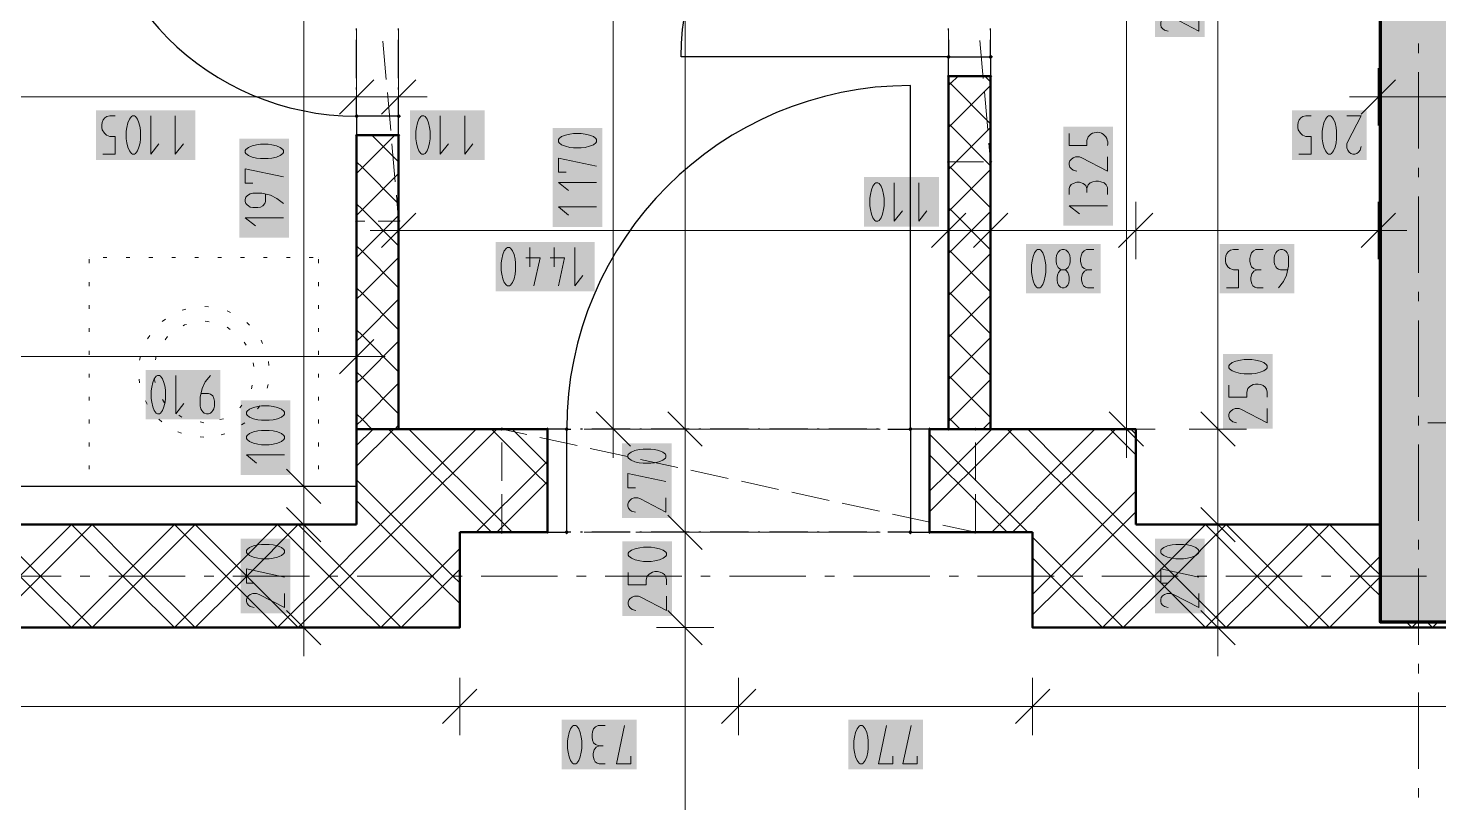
# Model space of a CAD drawing. Header units: millimetres. Extents: x 0 to 594, y 0 to 420.
# Drawn here: x 184.4 to 222.26, y 228.99 to 249.8 of the extents above; entities that cross this region are included whole.
import ezdxf

# ---------------------------------------------------------------- set-up
doc = ezdxf.new("R2010")
doc.units = ezdxf.units.MM
doc.header["$LTSCALE"] = 8
for name, color, linetype in [('PDF_Dvere', 7, 'Continuous'), ('PDF_Instalacni prizdivka do 1m', 7, 'Continuous'), ('PDF_Koty delkove', 7, 'Continuous'), ('PDF_Osy hlavni', 7, 'Continuous'), ('PDF_Preklady', 7, 'Continuous'), ('PDF_Pricky zdene', 7, 'Continuous'), ('PDF_Sanita', 7, 'Continuous'), ('PDF_Steny akusticke', 7, 'Continuous'), ('PDF_Steny obvodove nosne', 7, 'Continuous')]:
    doc.layers.add(name, color=color, linetype=linetype)

msp = doc.modelspace()

# ---------------------------------------------------------------- linework, layer by layer
at = {"layer": 'PDF_Dvere', "lineweight": 25}
for points in [[(209.106, 249.482), (209.106, 249.023), (201.931, 249.023, -0.414213), (209.106, 256.198)], [(193.219, 254.61), (186.044, 254.61, 0.414213), (193.219, 247.435), (193.219, 247.893)], [(207.477, 239.03), (208.081, 239.03), (208.081, 248.255, 0.414213), (198.856, 239.03), (198.97, 239.03)]]:
    msp.add_lwpolyline(points, format="xyb", dxfattribs=at)
for points in [[(193.219, 249.738), (193.219, 249.79)], [(194.346, 249.738), (194.346, 249.79)], [(209.106, 249.738), (209.106, 249.79)], [(210.234, 249.738), (210.234, 249.79)], [(193.219, 248.457), (193.219, 249.482)], [(194.346, 248.457), (194.346, 249.482)], [(210.234, 249.023), (210.234, 249.482)], [(193.219, 248.15), (193.219, 248.201)], [(194.346, 248.15), (194.346, 248.201)], [(194.346, 247.435), (194.346, 247.893)], [(199.277, 239.03), (199.226, 239.03)], [(200.558, 239.03), (199.533, 239.03)], [(200.866, 239.03), (200.815, 239.03)], [(202.147, 239.03), (201.122, 239.03)], [(202.455, 239.03), (202.403, 239.03)], [(203.736, 239.03), (202.711, 239.03)], [(204.043, 239.03), (203.992, 239.03)], [(205.325, 239.03), (204.3, 239.03)], [(205.632, 239.03), (205.581, 239.03)], [(206.913, 239.03), (205.888, 239.03)], [(207.221, 239.03), (207.17, 239.03)], [(198.97, 236.262), (198.856, 236.262)], [(199.277, 236.262), (199.226, 236.262)], [(200.558, 236.262), (199.533, 236.262)], [(200.866, 236.262), (200.815, 236.262)], [(202.147, 236.262), (201.122, 236.262)], [(202.455, 236.262), (202.403, 236.262)], [(203.736, 236.262), (202.711, 236.262)], [(204.043, 236.262), (203.992, 236.262)], [(205.325, 236.262), (204.3, 236.262)], [(205.632, 236.262), (205.581, 236.262)], [(206.913, 236.262), (205.888, 236.262)], [(207.221, 236.262), (207.17, 236.262)], [(208.081, 236.262), (207.477, 236.262)]]:
    msp.add_lwpolyline(points, dxfattribs=at)
for points in [[(210.234, 249.023), (210.234, 248.511), (209.106, 248.511), (209.106, 249.023)], [(194.346, 246.922), (194.346, 247.435), (193.219, 247.435), (193.219, 246.922)], [(198.344, 236.262), (198.856, 236.262), (198.856, 239.03), (198.344, 239.03)], [(208.081, 236.262), (208.594, 236.262), (208.594, 239.03), (208.081, 239.03)]]:
    msp.add_lwpolyline(points, close=True, dxfattribs=at)
at = {"layer": 'PDF_Dvere', "lineweight": 25, "transparency": 33554559}
for points in [[(209.106, 248.959), (209.042, 249.023), (209.17, 249.023), (209.106, 249.087)], [(210.234, 248.959), (210.17, 249.023), (210.298, 249.023), (210.234, 249.087)], [(193.219, 247.371), (193.155, 247.435), (193.283, 247.435), (193.219, 247.499)], [(194.346, 247.371), (194.282, 247.435), (194.41, 247.435), (194.346, 247.499)], [(198.92, 239.03), (198.856, 238.966), (198.856, 239.094), (198.792, 239.03)], [(208.145, 239.03), (208.081, 238.966), (208.081, 239.094), (208.017, 239.03)], [(198.92, 236.262), (198.856, 236.198), (198.856, 236.326), (198.792, 236.262)], [(208.145, 236.262), (208.081, 236.198), (208.081, 236.326), (208.017, 236.262)]]:
    msp.add_solid(points, dxfattribs=at)
at = {"layer": 'PDF_Instalacni prizdivka do 1m', "lineweight": 25}
msp.add_lwpolyline([(183.891, 236.467), (193.219, 236.467), (193.219, 237.492), (183.891, 237.492)], close=True, dxfattribs=at)
at = {"layer": 'PDF_Koty delkove', "lineweight": 18}
for points in [[(202.034, 131.969), (202.034, 183.969), (202.034, 192.854), (202.034, 194.34), (202.034, 195.878), (202.034, 215.557), (202.034, 218.325), (202.034, 233.7), (202.034, 236.262), (202.034, 239.03), (202.034, 269.421), (202.034, 270.907), (202.034, 320.055), (202.034, 323.95)], [(191.798, 233.7), (191.798, 236.467), (191.798, 237.492), (191.798, 239.375), (191.798, 257.685), (191.798, 259.171), (191.798, 320.055)], [(216.335, 233.7), (216.335, 234.973), (216.335, 236.467), (216.335, 239.03), (216.335, 262.758), (216.335, 264.244), (216.335, 270.907)], [(200.105, 239.03), (200.105, 251.022), (200.105, 264.296), (200.105, 269.421)], [(213.88, 239.03), (213.88, 252.611), (213.88, 262.758)], [(215.823, 250.1), (215.823, 249.717), (215.139, 250.073), (215.07, 250.1), (214.968, 250.1), (214.9, 250.073), (214.849, 250.032), (214.814, 249.991), (214.798, 249.936), (214.798, 249.882), (214.814, 249.827), (214.849, 249.786), (214.9, 249.745), (215.002, 249.717)], [(193.68, 248.412), (192.758, 247.49)], [(193.219, 248.72), (193.219, 247.951), (193.219, 247.182)], [(194.808, 248.412), (193.885, 247.49)], [(194.346, 248.72), (194.346, 247.951), (194.346, 247.182)], [(221.099, 248.412), (220.176, 247.49)], [(220.637, 248.72), (220.637, 247.951), (220.637, 247.182)], [(194.346, 247.951), (193.219, 247.951), (187.844, 247.951), (181.893, 247.951), (159.855, 247.951), (158.164, 247.951), (156.063, 247.951)], [(194.346, 247.951), (195.115, 247.951)], [(220.637, 247.951), (219.869, 247.951)], [(258.921, 247.951), (257.793, 247.951), (246.458, 247.951), (224.43, 247.951), (222.739, 247.951), (220.637, 247.951)], [(186.405, 246.414), (186.734, 246.414), (186.734, 246.891), (186.597, 246.891), (186.502, 246.926), (186.447, 246.977), (186.392, 247.062), (186.378, 247.13), (186.378, 247.199), (186.392, 247.267), (186.419, 247.335), (186.46, 247.386), (186.515, 247.421), (186.597, 247.439), (186.734, 247.439)], [(187.692, 247.439), (187.692, 246.414), (187.911, 246.686)], [(188.349, 247.439), (188.349, 246.414), (188.568, 246.686)], [(195.464, 247.439), (195.464, 246.414), (195.683, 246.686)], [(196.121, 247.439), (196.121, 246.414), (196.34, 246.686)], [(218.506, 246.414), (218.834, 246.414), (218.834, 246.891), (218.697, 246.891), (218.602, 246.926), (218.547, 246.977), (218.492, 247.062), (218.478, 247.13), (218.478, 247.199), (218.492, 247.267), (218.519, 247.335), (218.561, 247.386), (218.615, 247.421), (218.697, 247.439), (218.834, 247.439)], [(219.3, 246.414), (219.354, 246.414), (219.382, 246.43), (219.436, 246.499), (219.477, 246.601), (219.505, 246.721), (219.519, 246.823), (219.519, 247.027), (219.505, 247.13), (219.477, 247.25), (219.436, 247.352), (219.382, 247.421), (219.354, 247.439), (219.3, 247.439), (219.272, 247.421), (219.218, 247.352), (219.177, 247.25), (219.149, 247.13), (219.135, 247.027)], [(219.793, 247.439), (220.176, 247.439), (219.82, 246.755), (219.793, 246.686), (219.793, 246.584), (219.82, 246.516), (219.861, 246.465), (219.902, 246.43), (219.957, 246.414), (220.011, 246.414), (220.066, 246.43), (220.107, 246.465), (220.148, 246.516), (220.176, 246.618)], [(219.135, 247.027), (219.135, 246.823), (219.149, 246.721), (219.177, 246.601), (219.218, 246.499), (219.272, 246.43), (219.3, 246.414)], [(190.841, 246.677), (190.636, 246.677), (190.535, 246.663), (190.415, 246.636), (190.312, 246.595), (190.244, 246.541), (190.227, 246.513), (190.227, 246.458), (190.244, 246.43), (190.312, 246.376), (190.415, 246.335), (190.535, 246.307), (190.636, 246.293), (190.841, 246.293), (190.944, 246.307)], [(190.944, 246.307), (191.064, 246.335), (191.166, 246.376), (191.235, 246.43), (191.252, 246.458), (191.252, 246.513), (191.235, 246.541), (191.166, 246.595), (191.064, 246.636), (190.944, 246.663), (190.841, 246.677)], [(198.838, 245.925), (198.634, 245.925), (198.634, 246.309), (199.659, 246.09)], [(213.367, 246.341), (213.367, 245.957), (212.684, 246.314), (212.615, 246.341), (212.513, 246.341), (212.445, 246.314), (212.394, 246.273), (212.359, 246.231), (212.343, 246.176), (212.343, 246.122), (212.359, 246.067), (212.394, 246.026), (212.445, 245.985), (212.546, 245.957)], [(190.431, 245.636), (190.227, 245.636), (190.227, 246.02), (191.252, 245.801)], [(191.252, 245.089), (191.081, 245.226), (190.91, 245.309), (190.671, 245.363), (190.431, 245.363), (190.364, 245.349), (190.312, 245.322), (190.279, 245.295), (190.244, 245.254), (190.227, 245.199), (190.227, 245.144), (190.244, 245.089), (190.279, 245.048), (190.312, 245.021), (190.364, 244.993), (190.431, 244.979), (190.569, 244.979), (190.636, 244.993), (190.705, 245.021), (190.756, 245.089), (190.774, 245.144), (190.774, 245.336)], [(199.659, 245.652), (198.634, 245.652), (198.907, 245.433)], [(207.649, 245.641), (207.649, 244.616), (207.868, 244.889)], [(208.306, 245.641), (208.306, 244.616), (208.525, 244.889)], [(212.343, 245.328), (212.343, 245.492), (212.359, 245.547), (212.394, 245.602), (212.445, 245.629), (212.546, 245.657), (212.615, 245.657), (212.718, 245.629), (212.786, 245.574), (212.82, 245.492), (212.82, 245.383)], [(213.367, 245.328), (213.367, 245.519), (213.333, 245.588), (213.281, 245.643), (213.196, 245.67), (213.128, 245.684), (213.059, 245.684), (212.974, 245.67), (212.906, 245.643), (212.855, 245.588), (212.82, 245.492)], [(194.346, 245.132), (194.346, 244.363), (194.346, 243.594)], [(199.659, 244.995), (198.634, 244.995), (198.907, 244.776)], [(209.106, 245.132), (209.106, 244.363), (209.106, 243.594)], [(210.234, 245.132), (210.234, 244.363), (210.234, 243.594)], [(213.367, 245.027), (212.343, 245.027), (212.615, 244.808)], [(214.128, 245.132), (214.128, 244.363), (214.128, 243.594)], [(220.637, 245.132), (220.637, 244.363), (220.637, 243.594)], [(191.252, 244.706), (190.227, 244.706), (190.5, 244.487)], [(194.808, 244.824), (193.885, 243.902)], [(209.567, 244.824), (208.645, 243.902)], [(210.695, 244.824), (209.772, 243.902)], [(214.59, 244.824), (213.667, 243.902)], [(221.099, 244.824), (220.176, 243.902)], [(194.346, 244.363), (193.578, 244.363)], [(220.637, 244.363), (217.93, 244.363), (216.286, 244.363), (214.128, 244.363), (210.234, 244.363), (209.106, 244.363), (194.346, 244.363)], [(220.637, 244.363), (221.406, 244.363)], [(197.347, 242.895), (197.401, 242.964), (197.442, 243.066), (197.47, 243.186), (197.484, 243.288), (197.484, 243.493), (197.47, 243.595), (197.442, 243.715), (197.401, 243.818), (197.347, 243.886), (197.319, 243.904), (197.265, 243.904), (197.237, 243.886), (197.182, 243.818), (197.141, 243.715), (197.114, 243.595), (197.1, 243.493)], [(197.867, 243.904), (197.867, 243.391)], [(198.524, 243.904), (198.524, 243.391)], [(199.071, 243.904), (199.071, 242.879), (199.29, 243.151)], [(211.332, 243.44), (211.332, 243.235), (211.346, 243.133), (211.373, 243.013), (211.414, 242.911), (211.468, 242.842), (211.496, 242.826), (211.551, 242.826), (211.578, 242.842), (211.633, 242.911), (211.674, 243.013), (211.702, 243.133), (211.716, 243.235), (211.716, 243.44), (211.702, 243.542), (211.674, 243.662), (211.633, 243.765), (211.578, 243.833), (211.551, 243.851)], [(211.551, 243.851), (211.496, 243.851), (211.468, 243.833), (211.414, 243.765), (211.373, 243.662), (211.346, 243.542), (211.332, 243.44)], [(212.263, 243.321), (212.318, 243.372), (212.359, 243.457), (212.373, 243.542), (212.373, 243.611), (212.359, 243.696), (212.318, 243.782), (212.263, 243.833), (212.208, 243.851), (212.153, 243.851), (212.098, 243.833), (212.043, 243.782), (212.003, 243.696), (211.989, 243.611)], [(213.002, 243.851), (212.81, 243.851), (212.742, 243.816), (212.687, 243.765), (212.66, 243.68), (212.646, 243.611), (212.646, 243.542), (212.66, 243.457), (212.687, 243.389), (212.742, 243.338), (212.838, 243.303)], [(216.561, 242.826), (216.89, 242.826), (216.89, 243.303), (216.752, 243.303), (216.657, 243.338), (216.602, 243.389), (216.548, 243.474), (216.534, 243.542), (216.534, 243.611), (216.548, 243.68), (216.575, 243.747), (216.616, 243.798), (216.67, 243.833), (216.752, 243.851), (216.89, 243.851)], [(217.355, 243.851), (217.287, 243.816), (217.232, 243.765), (217.205, 243.68), (217.191, 243.611), (217.191, 243.542), (217.205, 243.457), (217.232, 243.389), (217.287, 243.338), (217.382, 243.303)], [(217.547, 243.851), (217.355, 243.851)], [(218.204, 243.303), (218.012, 243.303), (217.957, 243.321), (217.916, 243.355), (217.889, 243.389), (217.862, 243.44), (217.848, 243.508), (217.848, 243.645), (217.862, 243.713), (217.889, 243.765), (217.916, 243.798), (217.957, 243.833), (218.012, 243.851), (218.067, 243.851), (218.122, 243.833), (218.163, 243.798), (218.19, 243.765), (218.218, 243.713), (218.232, 243.645), (218.232, 243.406), (218.177, 243.167), (218.094, 242.996), (217.957, 242.826)], [(197.1, 243.493), (197.1, 243.288), (197.114, 243.186), (197.141, 243.066), (197.182, 242.964), (197.237, 242.895), (197.265, 242.879), (197.319, 242.879), (197.347, 242.895)], [(197.757, 243.63), (198.141, 243.63), (197.976, 242.879)], [(198.414, 243.63), (198.798, 243.63), (198.633, 242.879)], [(211.989, 243.611), (211.989, 243.542), (212.003, 243.457), (212.043, 243.372), (212.098, 243.321), (212.125, 243.303), (212.236, 243.303), (212.263, 243.321)], [(212.236, 243.303), (212.263, 243.286), (212.304, 243.235), (212.331, 243.167), (212.345, 243.098), (212.345, 243.03), (212.331, 242.962), (212.304, 242.893), (212.249, 242.842), (212.208, 242.826), (212.153, 242.826), (212.112, 242.842), (212.057, 242.893), (212.03, 242.962), (212.016, 243.03), (212.016, 243.098), (212.03, 243.167), (212.057, 243.235), (212.098, 243.286), (212.125, 243.303)], [(213.002, 242.826), (212.838, 242.826), (212.783, 242.842), (212.728, 242.877), (212.7, 242.928), (212.673, 243.03), (212.673, 243.098), (212.7, 243.201), (212.755, 243.27), (212.838, 243.303), (212.947, 243.303)], [(217.547, 242.826), (217.382, 242.826), (217.327, 242.842), (217.273, 242.877), (217.245, 242.928), (217.218, 243.03), (217.218, 243.098), (217.245, 243.201), (217.3, 243.27), (217.382, 243.303), (217.492, 243.303)], [(193.219, 241.748), (193.219, 240.979), (193.219, 240.21)], [(193.68, 241.44), (192.758, 240.518)], [(193.219, 240.979), (189.234, 240.979), (184.432, 240.979), (183.891, 240.979), (182.668, 240.979), (166.467, 240.979), (164.878, 240.979), (158.164, 240.979), (156.114, 240.979), (145.659, 240.979), (143.046, 240.979)], [(193.219, 240.979), (193.988, 240.979)], [(217.242, 240.897), (217.037, 240.897), (216.936, 240.883), (216.816, 240.856), (216.713, 240.815), (216.644, 240.76), (216.628, 240.733), (216.628, 240.678), (216.644, 240.65), (216.713, 240.596), (216.816, 240.555), (216.936, 240.527), (217.037, 240.513), (217.242, 240.513)], [(217.242, 240.513), (217.345, 240.527), (217.464, 240.555), (217.567, 240.596), (217.636, 240.65), (217.653, 240.678), (217.653, 240.733), (217.636, 240.76), (217.567, 240.815), (217.464, 240.856), (217.345, 240.883), (217.242, 240.897)], [(187.706, 239.851), (187.72, 239.749), (187.747, 239.629), (187.788, 239.527), (187.842, 239.458), (187.87, 239.442), (187.925, 239.442), (187.953, 239.458), (188.007, 239.527), (188.048, 239.629), (188.076, 239.749), (188.09, 239.851), (188.09, 240.056), (188.076, 240.158), (188.048, 240.278), (188.007, 240.381), (187.953, 240.449), (187.925, 240.467), (187.87, 240.467), (187.842, 240.449), (187.788, 240.381), (187.747, 240.278), (187.72, 240.158), (187.706, 240.056)], [(188.363, 240.467), (188.363, 239.442), (188.582, 239.714)], [(189.294, 240.467), (189.157, 240.295), (189.074, 240.124), (189.02, 239.885), (189.02, 239.646), (189.034, 239.578), (189.061, 239.527), (189.088, 239.493), (189.129, 239.458), (189.185, 239.442), (189.239, 239.442), (189.294, 239.458), (189.335, 239.493), (189.362, 239.527), (189.39, 239.578), (189.404, 239.646), (189.404, 239.783), (189.39, 239.851), (189.362, 239.919), (189.294, 239.971), (189.239, 239.988), (189.047, 239.988)], [(187.706, 240.056), (187.706, 239.851)], [(216.628, 240.213), (216.628, 239.884), (217.106, 239.884), (217.106, 240.021), (217.141, 240.117), (217.192, 240.172), (217.277, 240.226), (217.345, 240.24), (217.413, 240.24), (217.482, 240.226), (217.55, 240.199), (217.601, 240.158), (217.636, 240.103), (217.653, 240.021), (217.653, 239.884)], [(190.874, 239.651), (190.669, 239.651), (190.568, 239.637), (190.448, 239.61), (190.346, 239.569), (190.277, 239.515), (190.26, 239.487), (190.26, 239.433), (190.277, 239.405), (190.346, 239.35), (190.448, 239.309), (190.568, 239.281), (190.669, 239.268), (190.874, 239.268), (190.977, 239.281)], [(190.977, 239.281), (191.097, 239.309), (191.199, 239.35), (191.268, 239.405), (191.285, 239.433), (191.285, 239.487), (191.268, 239.515), (191.199, 239.569), (191.097, 239.61), (190.977, 239.637), (190.874, 239.651)], [(200.566, 238.568), (199.644, 239.491)], [(202.495, 238.568), (201.573, 239.491)], [(214.341, 238.568), (213.419, 239.491)], [(216.796, 238.568), (215.874, 239.491)], [(217.653, 239.583), (217.653, 239.199), (216.969, 239.556), (216.901, 239.583), (216.798, 239.583), (216.731, 239.556), (216.679, 239.515), (216.644, 239.473), (216.628, 239.418), (216.628, 239.364), (216.644, 239.309), (216.679, 239.268), (216.731, 239.227), (216.832, 239.199)], [(200.874, 239.03), (200.105, 239.03), (199.336, 239.03)], [(200.105, 239.03), (200.105, 238.261)], [(202.803, 239.03), (202.034, 239.03), (201.265, 239.03)], [(214.649, 239.03), (213.88, 239.03), (213.111, 239.03)], [(213.88, 239.03), (213.88, 238.261)], [(217.104, 239.03), (216.335, 239.03), (215.566, 239.03)], [(222.739, 239.201), (221.97, 239.201)], [(191.285, 238.337), (190.26, 238.337), (190.533, 238.119)], [(201.111, 238.495), (200.905, 238.495), (200.804, 238.481), (200.684, 238.454), (200.582, 238.413), (200.513, 238.359), (200.497, 238.331), (200.497, 238.276)], [(200.497, 238.276), (200.513, 238.249), (200.582, 238.194), (200.684, 238.153), (200.804, 238.125), (200.905, 238.111), (201.111, 238.111), (201.213, 238.125), (201.333, 238.153), (201.435, 238.194), (201.504, 238.249), (201.521, 238.276), (201.521, 238.331), (201.504, 238.359), (201.435, 238.413), (201.333, 238.454), (201.213, 238.481), (201.111, 238.495)], [(192.259, 237.031), (191.337, 237.953)], [(200.7, 237.454), (200.497, 237.454), (200.497, 237.838), (201.521, 237.619)], [(192.567, 237.492), (191.798, 237.492), (191.029, 237.492)], [(201.521, 237.181), (201.521, 236.797), (200.838, 237.154), (200.769, 237.181), (200.667, 237.181), (200.599, 237.154), (200.548, 237.113), (200.513, 237.072), (200.497, 237.017), (200.497, 236.962), (200.513, 236.907), (200.548, 236.866), (200.599, 236.825), (200.7, 236.797)], [(192.259, 236.006), (191.337, 236.928)], [(202.495, 235.801), (201.573, 236.723)], [(216.796, 236.006), (215.874, 236.928)], [(192.567, 236.467), (191.798, 236.467), (191.029, 236.467)], [(202.803, 236.262), (202.034, 236.262), (201.265, 236.262)], [(217.104, 236.467), (216.335, 236.467), (215.566, 236.467)], [(190.874, 235.932), (190.669, 235.932), (190.568, 235.918), (190.448, 235.891), (190.346, 235.85), (190.277, 235.796), (190.26, 235.768), (190.26, 235.714), (190.277, 235.686), (190.346, 235.632), (190.448, 235.591), (190.568, 235.563), (190.669, 235.549), (190.874, 235.549), (190.977, 235.563)], [(190.977, 235.563), (191.097, 235.591), (191.199, 235.632), (191.268, 235.686), (191.285, 235.714), (191.285, 235.768), (191.268, 235.796), (191.199, 235.85), (191.097, 235.891), (190.977, 235.918), (190.874, 235.932)], [(215.412, 235.932), (215.207, 235.932), (215.105, 235.918), (214.985, 235.891), (214.883, 235.85), (214.814, 235.796), (214.798, 235.768), (214.798, 235.714), (214.814, 235.686), (214.883, 235.632), (214.985, 235.591), (215.105, 235.563), (215.207, 235.549), (215.412, 235.549), (215.514, 235.563)], [(215.514, 235.563), (215.634, 235.591), (215.737, 235.632), (215.805, 235.686), (215.823, 235.714), (215.823, 235.768), (215.805, 235.796), (215.737, 235.85), (215.634, 235.891), (215.514, 235.918), (215.412, 235.932)], [(190.464, 234.892), (190.26, 234.892), (190.26, 235.275), (191.285, 235.057)], [(200.507, 235.176), (200.507, 234.847), (200.985, 234.847), (200.985, 234.985), (201.02, 235.08), (201.071, 235.135), (201.156, 235.189), (201.224, 235.203), (201.292, 235.203), (201.361, 235.189), (201.429, 235.162), (201.48, 235.121)], [(201.48, 235.121), (201.515, 235.067), (201.532, 234.985), (201.532, 234.847)], [(215.002, 234.892), (214.798, 234.892), (214.798, 235.275), (215.823, 235.057)], [(191.285, 234.618), (191.285, 234.235), (190.602, 234.591), (190.533, 234.618), (190.431, 234.618), (190.363, 234.591), (190.312, 234.55), (190.277, 234.509), (190.26, 234.454), (190.26, 234.4), (190.277, 234.345), (190.312, 234.304), (190.363, 234.263), (190.464, 234.235)], [(201.532, 234.546), (201.532, 234.163), (200.848, 234.519), (200.78, 234.546), (200.677, 234.546), (200.61, 234.519), (200.558, 234.478), (200.524, 234.437), (200.507, 234.382), (200.507, 234.328), (200.524, 234.273), (200.558, 234.231), (200.61, 234.19), (200.711, 234.163)], [(215.823, 234.618), (215.823, 234.235), (215.139, 234.591), (215.07, 234.618), (214.968, 234.618), (214.9, 234.591), (214.849, 234.55), (214.814, 234.509), (214.798, 234.454), (214.798, 234.4), (214.814, 234.345), (214.849, 234.304), (214.9, 234.263), (215.002, 234.235)], [(192.259, 233.239), (191.337, 234.161)], [(202.495, 233.239), (201.573, 234.161)], [(216.796, 233.239), (215.874, 234.161)], [(192.567, 233.7), (191.798, 233.7), (191.029, 233.7)], [(191.798, 233.7), (191.798, 232.931)], [(202.803, 233.7), (202.034, 233.7), (201.265, 233.7)], [(217.104, 233.7), (216.335, 233.7), (215.566, 233.7)], [(216.335, 233.7), (216.335, 232.931)], [(195.986, 232.35), (195.986, 231.581), (195.986, 230.813)], [(203.469, 232.35), (203.469, 231.581), (203.469, 230.813)], [(211.361, 232.35), (211.361, 231.581), (211.361, 230.813)], [(196.448, 232.043), (195.525, 231.12)], [(203.93, 232.043), (203.007, 231.12)], [(211.822, 232.043), (210.9, 231.12)], [(268.043, 231.581), (211.361, 231.581), (203.469, 231.581), (195.986, 231.581), (157.447, 231.581), (155.96, 231.581), (143.046, 231.581), (133.821, 231.581), (128.081, 231.581)], [(199.632, 231.034), (199.577, 230.983), (199.55, 230.898), (199.536, 230.829), (199.536, 230.76), (199.55, 230.675), (199.577, 230.608), (199.632, 230.556), (199.727, 230.522)], [(199.891, 231.069), (199.7, 231.069), (199.632, 231.034)], [(200.576, 230.248), (200.576, 230.044), (200.193, 230.044), (200.411, 231.069)], [(207.607, 230.248), (207.607, 230.044), (207.223, 230.044), (207.441, 231.069)], [(208.264, 230.248), (208.264, 230.044), (207.88, 230.044), (208.099, 231.069)], [(199.891, 230.044), (199.727, 230.044), (199.672, 230.06), (199.618, 230.095), (199.59, 230.146), (199.563, 230.248), (199.563, 230.317), (199.59, 230.419), (199.645, 230.488), (199.727, 230.522), (199.836, 230.522)]]:
    msp.add_lwpolyline(points, dxfattribs=at)
for points in [[(187.035, 247.027), (187.035, 246.823), (187.049, 246.721), (187.076, 246.601), (187.118, 246.499), (187.172, 246.43), (187.2, 246.414), (187.254, 246.414), (187.282, 246.43), (187.336, 246.499), (187.377, 246.601), (187.405, 246.721), (187.419, 246.823), (187.419, 247.027), (187.405, 247.13), (187.377, 247.25), (187.336, 247.352), (187.282, 247.421), (187.254, 247.439), (187.2, 247.439), (187.172, 247.421), (187.118, 247.352), (187.076, 247.25), (187.049, 247.13)], [(194.807, 247.027), (194.807, 246.823), (194.821, 246.721), (194.848, 246.601), (194.889, 246.499), (194.944, 246.43), (194.972, 246.414), (195.026, 246.414), (195.054, 246.43), (195.108, 246.499), (195.149, 246.601), (195.177, 246.721), (195.191, 246.823), (195.191, 247.027), (195.177, 247.13), (195.149, 247.25), (195.108, 247.352), (195.054, 247.421), (195.026, 247.439), (194.972, 247.439), (194.944, 247.421), (194.889, 247.352), (194.848, 247.25), (194.821, 247.13)], [(199.248, 246.966), (199.043, 246.966), (198.941, 246.952), (198.821, 246.925), (198.719, 246.884), (198.65, 246.83), (198.634, 246.802), (198.634, 246.748), (198.65, 246.72), (198.719, 246.665), (198.821, 246.624), (198.941, 246.596), (199.043, 246.582), (199.248, 246.582), (199.35, 246.596), (199.47, 246.624), (199.573, 246.665), (199.641, 246.72), (199.659, 246.748), (199.659, 246.802), (199.641, 246.83), (199.573, 246.884), (199.47, 246.925), (199.35, 246.952)], [(206.992, 245.23), (206.992, 245.025), (207.006, 244.924), (207.033, 244.804), (207.075, 244.701), (207.129, 244.633), (207.157, 244.616), (207.211, 244.616), (207.239, 244.633), (207.293, 244.701), (207.334, 244.804), (207.362, 244.924), (207.376, 245.025), (207.376, 245.23), (207.362, 245.333), (207.334, 245.453), (207.293, 245.555), (207.239, 245.624), (207.211, 245.641), (207.157, 245.641), (207.129, 245.624), (207.075, 245.555), (207.033, 245.453), (207.006, 245.333)], [(190.874, 238.994), (190.669, 238.994), (190.568, 238.98), (190.448, 238.953), (190.346, 238.912), (190.277, 238.858), (190.26, 238.83), (190.26, 238.776), (190.277, 238.748), (190.346, 238.693), (190.448, 238.652), (190.568, 238.624), (190.669, 238.611), (190.874, 238.611), (190.977, 238.624), (191.097, 238.652), (191.199, 238.693), (191.268, 238.748), (191.285, 238.776), (191.285, 238.83), (191.268, 238.858), (191.199, 238.912), (191.097, 238.953), (190.977, 238.98)], [(201.121, 235.86), (200.916, 235.86), (200.815, 235.846), (200.695, 235.819), (200.592, 235.778), (200.524, 235.724), (200.507, 235.696), (200.507, 235.642), (200.524, 235.614), (200.592, 235.56), (200.695, 235.518), (200.815, 235.491), (200.916, 235.477), (201.121, 235.477), (201.224, 235.491), (201.344, 235.518), (201.446, 235.56), (201.515, 235.614), (201.532, 235.642), (201.532, 235.696), (201.515, 235.724), (201.446, 235.778), (201.344, 235.819), (201.224, 235.846)], [(198.879, 230.658), (198.879, 230.453), (198.893, 230.351), (198.92, 230.231), (198.961, 230.129), (199.015, 230.06), (199.043, 230.044), (199.097, 230.044), (199.125, 230.06), (199.179, 230.129), (199.22, 230.231), (199.248, 230.351), (199.262, 230.453), (199.262, 230.658), (199.248, 230.76), (199.22, 230.88), (199.179, 230.983), (199.125, 231.051), (199.097, 231.069), (199.043, 231.069), (199.015, 231.051), (198.961, 230.983), (198.92, 230.88), (198.893, 230.76)], [(206.566, 230.658), (206.566, 230.453), (206.58, 230.351), (206.607, 230.231), (206.648, 230.129), (206.702, 230.06), (206.73, 230.044), (206.784, 230.044), (206.812, 230.06), (206.867, 230.129), (206.908, 230.231), (206.936, 230.351), (206.95, 230.453), (206.95, 230.658), (206.936, 230.76), (206.908, 230.88), (206.867, 230.983), (206.812, 231.051), (206.784, 231.069), (206.73, 231.069), (206.702, 231.051), (206.648, 230.983), (206.607, 230.88), (206.58, 230.76)]]:
    msp.add_lwpolyline(points, close=True, dxfattribs=at)
msp.add_lwpolyline([(212.343, 246.971), (212.343, 246.642), (212.82, 246.642), (212.82, 246.779), (212.855, 246.875, -0.843912), (213.367, 246.642)], format="xyb", dxfattribs=at)
at = {"layer": 'PDF_Koty delkove', "color": 7, "lineweight": 18, "true_color": 0xffffff, "transparency": 33554559}
for points in [[(215.976, 249.563), (215.976, 252.225), (214.644, 249.563), (214.644, 252.225)], [(188.887, 247.592), (186.225, 247.592), (188.887, 246.26), (186.225, 246.26)], [(196.659, 247.592), (194.654, 247.592), (196.659, 246.26), (194.654, 246.26)], [(220.33, 247.592), (218.325, 247.592), (220.33, 246.26), (218.325, 246.26)], [(199.813, 244.458), (199.813, 247.119), (198.48, 244.458), (198.48, 247.119)], [(213.521, 244.489), (213.521, 247.151), (212.189, 244.489), (212.189, 247.151)], [(191.406, 244.168), (191.406, 246.83), (190.074, 244.168), (190.074, 246.83)], [(208.844, 245.795), (206.839, 245.795), (208.844, 244.463), (206.839, 244.463)], [(199.609, 244.057), (196.947, 244.057), (199.609, 242.725), (196.947, 242.725)], [(213.184, 244.004), (211.179, 244.004), (213.184, 242.672), (211.179, 242.672)], [(218.385, 244.004), (216.38, 244.004), (218.385, 242.672), (216.38, 242.672)], [(217.807, 239.045), (217.807, 241.05), (216.474, 239.045), (216.474, 241.05)], [(189.558, 240.62), (187.553, 240.62), (189.558, 239.288), (187.553, 239.288)], [(191.439, 237.8), (191.439, 239.805), (190.107, 237.8), (190.107, 239.805)], [(201.675, 236.644), (201.675, 238.648), (200.343, 236.644), (200.343, 238.648)], [(191.439, 234.081), (191.439, 236.086), (190.107, 234.081), (190.107, 236.086)], [(201.686, 234.009), (201.686, 236.014), (200.353, 234.009), (200.353, 236.014)], [(215.976, 234.081), (215.976, 236.086), (214.644, 234.081), (214.644, 236.086)], [(200.73, 231.223), (198.725, 231.223), (200.73, 229.89), (198.725, 229.89)], [(208.417, 231.223), (206.412, 231.223), (208.417, 229.89), (206.412, 229.89)]]:
    msp.add_solid(points, dxfattribs=at)
at = {"layer": 'PDF_Osy hlavni', "lineweight": 18}
for points in [[(221.714, 249.123), (221.714, 249.38)], [(221.714, 246.561), (221.714, 248.611)], [(221.714, 245.792), (221.714, 246.048)], [(221.714, 243.23), (221.714, 245.28)], [(221.714, 242.461), (221.714, 242.717)], [(221.714, 239.899), (221.714, 241.949)], [(221.714, 239.13), (221.714, 239.386)], [(221.714, 236.567), (221.714, 238.617)], [(221.714, 235.799), (221.714, 236.055)], [(221.714, 233.236), (221.714, 235.286)], [(185.286, 235.083), (183.236, 235.083)], [(186.055, 235.083), (185.799, 235.083)], [(188.617, 235.083), (186.567, 235.083)], [(189.386, 235.083), (189.13, 235.083)], [(191.949, 235.083), (189.899, 235.083)], [(192.717, 235.083), (192.461, 235.083)], [(195.28, 235.083), (193.23, 235.083)], [(196.048, 235.083), (195.792, 235.083)], [(198.611, 235.083), (196.561, 235.083)], [(199.38, 235.083), (199.123, 235.083)], [(201.942, 235.083), (199.892, 235.083)], [(202.711, 235.083), (202.455, 235.083)], [(205.273, 235.083), (203.223, 235.083)], [(206.042, 235.083), (205.786, 235.083)], [(208.605, 235.083), (206.555, 235.083)], [(209.373, 235.083), (209.117, 235.083)], [(211.936, 235.083), (209.886, 235.083)], [(212.705, 235.083), (212.448, 235.083)], [(215.267, 235.083), (213.217, 235.083)], [(216.036, 235.083), (215.78, 235.083)], [(218.598, 235.083), (216.548, 235.083)], [(219.367, 235.083), (219.111, 235.083)], [(221.929, 235.083), (219.879, 235.083)], [(221.714, 232.467), (221.714, 232.724)], [(221.714, 229.905), (221.714, 231.955)], [(221.714, 229.136), (221.714, 229.392)]]:
    msp.add_lwpolyline(points, dxfattribs=at)
at = {"layer": 'PDF_Preklady', "lineweight": 18}
for points in [[(193.219, 248.713), (193.219, 249.738)], [(194.346, 248.713), (194.346, 249.738)], [(209.106, 248.713), (209.106, 249.738)], [(210.234, 248.713), (210.234, 249.738)], [(194.011, 248.422), (193.921, 249.443)], [(210.037, 248.444), (209.947, 249.465)], [(193.219, 247.33), (193.219, 248.355)], [(194.346, 247.33), (194.346, 248.355)], [(209.106, 247.33), (209.106, 248.355)], [(210.234, 247.33), (210.234, 248.355)], [(194.133, 247.044), (194.043, 248.065)], [(210.158, 247.065), (210.068, 248.086)], [(193.219, 246.922), (193.219, 246.971)], [(193.219, 245.946), (193.219, 246.922)], [(194.346, 246.922), (194.346, 246.971)], [(194.346, 245.946), (194.346, 246.922)], [(209.106, 246.205), (209.106, 246.971)], [(210.234, 246.971), (210.234, 246.205), (210.189, 246.708)], [(194.254, 245.666), (194.164, 246.687)], [(210.04, 246.205), (209.106, 246.205)], [(193.219, 244.616), (193.219, 245.587)], [(194.346, 244.616), (194.346, 245.587)], [(193.793, 244.616), (194.346, 244.616), (194.285, 245.308)], [(193.435, 244.616), (193.219, 244.616)], [(197.785, 238.884), (197.114, 239.03)], [(197.586, 239.03), (197.114, 239.03)], [(197.114, 239.027), (197.114, 239.03)], [(198.97, 239.03), (198.344, 239.03), (197.945, 239.03)], [(200.353, 239.03), (199.328, 239.03)], [(201.737, 239.03), (200.712, 239.03)], [(203.121, 239.03), (202.096, 239.03)], [(204.505, 239.03), (203.48, 239.03)], [(205.888, 239.03), (204.863, 239.03)], [(207.272, 239.03), (206.247, 239.03)], [(208.594, 239.03), (207.631, 239.03)], [(208.656, 239.03), (208.594, 239.03)], [(209.106, 239.03), (209.015, 239.03)], [(209.824, 239.03), (209.106, 239.03)], [(209.824, 239.027), (209.824, 239.03)], [(197.114, 237.644), (197.114, 238.669)], [(199.137, 238.589), (198.136, 238.807)], [(200.489, 238.295), (199.488, 238.513)], [(209.824, 237.644), (209.824, 238.669)], [(201.841, 238), (200.84, 238.218)], [(203.193, 237.706), (202.192, 237.924)], [(204.545, 237.412), (203.544, 237.63)], [(197.114, 236.262), (197.114, 237.285)], [(205.897, 237.117), (204.896, 237.335)], [(207.249, 236.823), (206.248, 237.041)], [(209.824, 237.285), (209.824, 236.262), (209.015, 236.262)], [(208.601, 236.528), (207.6, 236.746)], [(197.586, 236.262), (197.114, 236.262)], [(198.97, 236.262), (198.344, 236.262), (197.945, 236.262)], [(200.353, 236.262), (199.328, 236.262)], [(201.737, 236.262), (200.712, 236.262)], [(203.121, 236.262), (202.096, 236.262)], [(204.505, 236.262), (203.48, 236.262)], [(205.888, 236.262), (204.863, 236.262)], [(207.272, 236.262), (206.247, 236.262)], [(208.594, 236.262), (207.631, 236.262)], [(208.656, 236.262), (208.594, 236.262)], [(209.824, 236.262), (208.952, 236.452)]]:
    msp.add_lwpolyline(points, dxfattribs=at)
at = {"layer": 'PDF_Preklady', "lineweight": 18, "transparency": 33554559}
for points in [[(209.106, 248.465), (209.06, 248.511), (209.152, 248.511), (209.106, 248.557)], [(209.106, 248.465), (209.06, 248.511), (209.152, 248.511), (209.106, 248.557)], [(210.234, 248.465), (210.188, 248.511), (210.28, 248.511), (210.234, 248.557)], [(210.234, 248.465), (210.188, 248.511), (210.28, 248.511), (210.234, 248.557)], [(193.219, 246.876), (193.173, 246.922), (193.265, 246.922), (193.219, 246.968)], [(193.219, 246.876), (193.173, 246.922), (193.265, 246.922), (193.219, 246.968)], [(194.346, 246.876), (194.3, 246.922), (194.392, 246.922), (194.346, 246.968)], [(194.346, 246.876), (194.3, 246.922), (194.392, 246.922), (194.346, 246.968)], [(209.106, 246.159), (209.06, 246.205), (209.152, 246.205), (209.106, 246.251)], [(209.152, 246.205), (209.106, 246.159), (209.106, 246.251), (209.06, 246.205)], [(210.238, 246.159), (210.188, 246.201), (210.28, 246.209), (210.23, 246.251)], [(210.28, 246.205), (210.234, 246.159), (210.234, 246.251), (210.188, 246.205)], [(210.234, 246.159), (210.188, 246.205), (210.28, 246.205), (210.234, 246.251)], [(193.219, 244.57), (193.173, 244.616), (193.265, 244.616), (193.219, 244.662)], [(193.265, 244.616), (193.219, 244.57), (193.219, 244.662), (193.173, 244.616)], [(194.35, 244.57), (194.3, 244.612), (194.392, 244.62), (194.342, 244.662)], [(194.392, 244.616), (194.346, 244.57), (194.346, 244.662), (194.3, 244.616)], [(194.346, 244.57), (194.3, 244.616), (194.392, 244.616), (194.346, 244.662)], [(197.16, 239.03), (197.114, 238.984), (197.114, 239.076), (197.068, 239.03)], [(197.114, 238.984), (197.068, 239.03), (197.16, 239.03), (197.114, 239.076)], [(197.159, 239.02), (197.104, 238.985), (197.124, 239.075), (197.069, 239.039)], [(198.39, 239.03), (198.344, 238.984), (198.344, 239.076), (198.298, 239.03)], [(198.39, 239.03), (198.344, 238.984), (198.344, 239.076), (198.298, 239.03)], [(208.64, 239.03), (208.594, 238.984), (208.594, 239.076), (208.548, 239.03)], [(208.64, 239.03), (208.594, 238.984), (208.594, 239.076), (208.548, 239.03)], [(209.152, 239.03), (209.106, 238.984), (209.106, 239.076), (209.06, 239.03)], [(209.152, 239.03), (209.106, 238.984), (209.106, 239.076), (209.06, 239.03)], [(209.824, 238.984), (209.778, 239.03), (209.87, 239.03), (209.824, 239.076)], [(209.87, 239.03), (209.824, 238.984), (209.824, 239.076), (209.778, 239.03)], [(197.114, 236.216), (197.068, 236.262), (197.16, 236.262), (197.114, 236.308)], [(197.16, 236.262), (197.114, 236.216), (197.114, 236.308), (197.068, 236.262)], [(198.39, 236.262), (198.344, 236.216), (198.344, 236.308), (198.298, 236.262)], [(198.39, 236.262), (198.344, 236.216), (198.344, 236.308), (198.298, 236.262)], [(208.64, 236.262), (208.594, 236.216), (208.594, 236.308), (208.548, 236.262)], [(208.64, 236.262), (208.594, 236.216), (208.594, 236.308), (208.548, 236.262)], [(209.87, 236.262), (209.824, 236.216), (209.824, 236.308), (209.778, 236.262)], [(209.824, 236.216), (209.778, 236.262), (209.87, 236.262), (209.824, 236.308)], [(209.869, 236.252), (209.814, 236.217), (209.833, 236.307), (209.779, 236.272)]]:
    msp.add_solid(points, dxfattribs=at)
at = {"layer": 'PDF_Pricky zdene', "lineweight": 50}
for points in [[(209.106, 248.511), (210.234, 248.511)], [(209.106, 248.511), (209.106, 246.205), (209.106, 239.03), (209.824, 239.03), (210.234, 239.03), (210.234, 246.205), (210.234, 248.511)], [(193.219, 246.922), (194.346, 246.922)], [(193.219, 246.922), (193.219, 244.616), (193.219, 239.03), (194.346, 239.03), (194.346, 244.616), (194.346, 246.922)]]:
    msp.add_lwpolyline(points, dxfattribs=at)
at = {"layer": 'PDF_Pricky zdene', "lineweight": 9}
for points in [[(210.234, 247.23), (209.157, 248.306), (209.106, 248.357)], [(209.362, 248.511), (209.157, 248.306)], [(210.234, 248.357), (210.08, 248.511)], [(209.157, 248.306), (209.106, 248.255)], [(210.234, 248.255), (209.157, 247.178)], [(210.234, 246.102), (209.157, 247.178), (209.106, 247.23)], [(194.244, 246.922), (193.373, 246.051), (193.219, 245.897)], [(194.346, 246.205), (193.629, 246.922)], [(209.157, 247.178), (209.106, 247.127)], [(210.234, 247.127), (209.157, 246.051)], [(194.346, 245.077), (193.373, 246.051), (193.219, 246.205)], [(210.234, 244.975), (209.157, 246.051), (209.106, 246.102)], [(194.346, 245.897), (193.373, 244.923), (193.219, 244.77)], [(209.157, 246.051), (209.106, 246)], [(210.234, 246), (209.157, 244.923)], [(194.346, 243.95), (193.373, 244.923), (193.219, 245.077)], [(210.234, 243.847), (209.157, 244.923), (209.106, 244.975)], [(194.346, 244.77), (193.373, 243.796), (193.219, 243.642)], [(209.157, 244.923), (209.106, 244.872)], [(210.234, 244.872), (209.157, 243.796)], [(194.346, 242.822), (193.373, 243.796), (193.219, 243.95)], [(210.234, 242.72), (209.157, 243.796), (209.106, 243.847)], [(194.346, 243.642), (193.373, 242.668), (193.219, 242.515)], [(209.157, 243.796), (209.106, 243.745)], [(210.234, 243.745), (209.157, 242.668), (209.106, 242.617)], [(194.346, 241.695), (193.373, 242.668), (193.219, 242.822)], [(210.234, 241.592), (209.157, 242.668), (209.106, 242.72)], [(194.346, 242.515), (193.373, 241.541), (193.219, 241.387)], [(210.234, 242.617), (209.157, 241.541), (209.106, 241.49)], [(194.346, 240.567), (193.373, 241.541), (193.219, 241.695)], [(210.234, 240.465), (209.157, 241.541), (209.106, 241.592)], [(194.346, 241.387), (193.373, 240.413), (193.219, 240.26)], [(210.234, 241.49), (209.157, 240.413), (209.106, 240.362)], [(194.346, 239.44), (193.373, 240.413), (193.219, 240.567)], [(210.234, 239.337), (209.157, 240.413), (209.106, 240.465)], [(194.346, 240.26), (193.373, 239.286), (193.219, 239.132)], [(210.234, 240.362), (209.157, 239.286), (209.106, 239.235)], [(193.629, 239.03), (193.373, 239.286), (193.219, 239.44)], [(209.414, 239.03), (209.157, 239.286), (209.106, 239.337)], [(194.346, 239.132), (194.244, 239.03)], [(210.234, 239.235), (210.029, 239.03)]]:
    msp.add_lwpolyline(points, dxfattribs=at)
at = {"layer": 'PDF_Sanita', "lineweight": 13}
for points in [[(186.044, 243.642), (186.044, 243.642)], [(186.044, 243.642), (186.044, 243.642)], [(186.044, 243.486), (186.044, 243.589)], [(186.516, 243.642), (186.414, 243.642)], [(187.131, 243.642), (187.029, 243.642)], [(187.746, 243.642), (187.644, 243.642)], [(188.361, 243.642), (188.259, 243.642)], [(188.976, 243.642), (188.874, 243.642)], [(189.591, 243.642), (189.489, 243.642)], [(190.206, 243.642), (190.104, 243.642)], [(190.821, 243.642), (190.719, 243.642)], [(191.436, 243.642), (191.334, 243.642)], [(192.051, 243.642), (191.948, 243.642)], [(192.194, 243.642), (192.194, 243.642)], [(192.194, 243.642), (192.194, 243.642)], [(192.194, 243.486), (192.194, 243.589)], [(186.044, 242.871), (186.044, 242.974)], [(192.194, 242.871), (192.194, 242.974)], [(186.044, 242.256), (186.044, 242.359)], [(189.14, 242.322), (189.243, 242.313)], [(192.194, 242.256), (192.194, 242.359)], [(188.003, 241.923), (188.087, 241.982)], [(188.536, 242.223), (188.635, 242.25)], [(189.157, 241.926), (189.258, 241.906)], [(189.742, 242.208), (189.834, 242.165)], [(186.044, 241.641), (186.044, 241.744)], [(187.605, 241.458), (187.664, 241.542)], [(188.56, 241.806), (188.596, 241.83), (188.654, 241.841)], [(189.742, 241.763), (189.827, 241.706)], [(190.267, 241.894), (190.339, 241.822)], [(192.194, 241.641), (192.194, 241.744)], [(188.083, 241.43), (188.14, 241.515)], [(190.198, 241.365), (190.255, 241.28)], [(190.653, 241.419), (190.696, 241.327)], [(186.044, 241.026), (186.044, 241.129)], [(187.391, 240.884), (187.418, 240.983)], [(187.816, 240.888), (187.836, 240.988)], [(190.437, 240.811), (190.457, 240.711)], [(190.852, 240.841), (190.861, 240.739)], [(192.194, 241.026), (192.194, 241.129)], [(186.044, 240.411), (186.044, 240.514)], [(192.194, 240.411), (192.194, 240.514)], [(187.387, 240.272), (187.378, 240.374)], [(187.808, 240.285), (187.788, 240.385)], [(190.414, 240.208), (190.394, 240.108)], [(190.84, 240.229), (190.814, 240.13)], [(186.044, 239.796), (186.044, 239.899)], [(187.594, 239.695), (187.551, 239.788)], [(188.062, 239.737), (188.005, 239.822)], [(190.133, 239.672), (190.085, 239.601)], [(190.62, 239.659), (190.561, 239.575)], [(192.194, 239.796), (192.194, 239.899)], [(186.044, 239.181), (186.044, 239.284)], [(187.986, 239.225), (187.913, 239.297)], [(188.528, 239.35), (188.442, 239.407)], [(189.645, 239.307), (189.642, 239.305), (189.545, 239.285)], [(192.194, 239.181), (192.194, 239.284)], [(188.516, 238.917), (188.423, 238.96)], [(189.119, 239.201), (189.018, 239.221)], [(189.68, 238.905), (189.581, 238.879)], [(190.216, 239.199), (190.132, 239.14)], [(186.044, 238.566), (186.044, 238.669)], [(189.119, 238.81), (189.017, 238.819)], [(192.194, 238.566), (192.194, 238.669)], [(186.044, 237.951), (186.044, 238.054)], [(192.194, 237.951), (192.194, 238.054)], [(186.044, 237.492), (186.044, 237.492)], [(186.044, 237.492), (186.044, 237.492)], [(186.516, 237.492), (186.414, 237.492)], [(187.131, 237.492), (187.029, 237.492)], [(187.746, 237.492), (187.644, 237.492)], [(188.361, 237.492), (188.259, 237.492)], [(188.976, 237.492), (188.874, 237.492)], [(189.591, 237.492), (189.489, 237.492)], [(190.206, 237.492), (190.104, 237.492)], [(190.821, 237.492), (190.719, 237.492)], [(191.436, 237.492), (191.334, 237.492)], [(192.051, 237.492), (191.948, 237.492)], [(192.194, 237.492), (192.194, 237.492)], [(192.194, 237.492), (192.194, 237.492)]]:
    msp.add_lwpolyline(points, dxfattribs=at)
at = {"layer": 'PDF_Steny akusticke', "lineweight": 9}
for points in [[(193.219, 238.589), (193.66, 239.03)], [(193.219, 238.035), (194.213, 239.03)], [(195.986, 237.113), (195.525, 237.574), (195.248, 237.851), (194.07, 239.03)], [(195.986, 237.666), (195.802, 237.851), (195.525, 238.128), (194.623, 239.03)], [(195.986, 238.589), (196.427, 239.03)], [(195.986, 238.035), (196.981, 239.03)], [(198.344, 237.523), (198.293, 237.574), (198.016, 237.851), (196.837, 239.03)], [(198.344, 238.076), (198.293, 238.128), (197.391, 239.03)], [(208.594, 237.359), (209.086, 237.851), (209.362, 238.128), (210.264, 239.03)], [(208.594, 236.805), (209.362, 237.574), (209.639, 237.851), (210.818, 239.03)], [(211.228, 236.262), (209.639, 237.851), (209.362, 238.128), (208.594, 238.896)], [(210.264, 236.262), (211.853, 237.851), (212.13, 238.128), (213.032, 239.03)], [(210.818, 236.262), (212.13, 237.574), (211.853, 237.851), (210.674, 239.03)], [(214.128, 236.805), (213.79, 236.467), (212.407, 237.851), (212.13, 238.128), (211.228, 239.03)], [(212.13, 237.574), (212.407, 237.851), (213.585, 239.03)], [(214.128, 238.343), (213.442, 239.03)], [(214.128, 238.897), (213.995, 239.03)], [(193.219, 235.821), (195.248, 237.851), (195.525, 238.128), (195.986, 238.589)], [(196.427, 236.262), (198.016, 237.851), (198.293, 238.128), (198.344, 238.179)], [(210.674, 236.262), (209.362, 237.574), (209.086, 237.851), (208.594, 238.343)], [(193.219, 235.268), (195.525, 237.574), (195.802, 237.851), (195.986, 238.035)], [(195.986, 234.899), (195.802, 235.083), (195.525, 235.36), (193.219, 237.666)], [(197.391, 236.262), (195.986, 237.666)], [(196.981, 236.262), (198.293, 237.574), (198.344, 237.625)], [(213.237, 236.467), (212.13, 237.574)], [(195.986, 234.345), (195.525, 234.807), (195.248, 235.083), (193.219, 237.113)], [(196.837, 236.262), (195.986, 237.113)], [(213.237, 236.467), (214.128, 237.359)], [(186.116, 233.7), (184.732, 235.083), (184.455, 235.36), (183.348, 236.467)], [(184.455, 235.36), (185.562, 236.467)], [(184.732, 235.083), (186.116, 236.467)], [(186.946, 235.083), (185.562, 236.467)], [(188.883, 233.7), (187.499, 235.083), (187.223, 235.36), (186.116, 236.467)], [(187.223, 235.36), (188.33, 236.467)], [(187.499, 235.083), (188.883, 236.467)], [(189.713, 235.083), (188.33, 236.467)], [(191.651, 233.7), (190.267, 235.083), (189.99, 235.36), (188.883, 236.467)], [(189.99, 235.36), (191.097, 236.467)], [(190.267, 235.083), (191.651, 236.467)], [(192.481, 235.083), (191.097, 236.467)], [(193.219, 234.899), (193.034, 235.083), (192.758, 235.36), (191.651, 236.467)], [(220.689, 235.063), (220.432, 234.807), (219.325, 233.7), (217.942, 235.083), (217.665, 235.36), (216.558, 236.467), (215.174, 235.083), (214.897, 234.807), (213.79, 233.7), (212.407, 235.083), (212.13, 235.36), (211.361, 236.129)], [(211.361, 235.575), (211.853, 235.083), (212.13, 234.807), (213.237, 233.7), (214.621, 235.083), (214.897, 235.36), (216.004, 236.467), (217.388, 235.083), (217.665, 234.807), (218.772, 233.7), (220.156, 235.083), (220.432, 235.36), (220.689, 235.616)], [(211.361, 234.591), (211.853, 235.083), (212.13, 235.36), (213.237, 236.467), (214.621, 235.083), (214.897, 234.807), (216.004, 233.7), (217.388, 235.083), (217.665, 235.36), (218.772, 236.467), (220.156, 235.083), (220.432, 234.807), (220.689, 234.55)], [(211.361, 234.038), (212.13, 234.807), (212.407, 235.083), (213.79, 236.467), (214.897, 235.36), (215.174, 235.083), (216.558, 233.7), (217.665, 234.807), (217.942, 235.083), (219.325, 236.467), (220.432, 235.36), (220.689, 235.104)], [(192.758, 235.36), (193.219, 235.821)], [(195.986, 235.821), (195.525, 235.36), (195.248, 235.083), (193.865, 233.7), (193.219, 234.345)], [(184.178, 235.083), (184.455, 235.36)], [(186.946, 235.083), (187.223, 235.36)], [(189.713, 235.083), (189.99, 235.36)], [(192.481, 235.083), (192.758, 235.36)], [(193.034, 235.083), (193.219, 235.268)], [(195.986, 235.268), (195.802, 235.083), (195.525, 234.807), (194.418, 233.7), (193.219, 234.899)], [(183.348, 233.7), (184.455, 234.807), (184.178, 235.083), (182.795, 233.7)], [(184.455, 234.807), (184.732, 235.083)], [(185.562, 233.7), (184.455, 234.807)], [(186.116, 233.7), (187.223, 234.807), (186.946, 235.083), (185.562, 233.7)], [(187.223, 234.807), (187.499, 235.083)], [(188.33, 233.7), (187.223, 234.807)], [(188.883, 233.7), (189.99, 234.807), (189.713, 235.083), (188.33, 233.7)], [(189.99, 234.807), (190.267, 235.083)], [(191.097, 233.7), (189.99, 234.807)], [(193.219, 234.345), (192.758, 234.807), (192.481, 235.083), (191.097, 233.7)], [(191.651, 233.7), (192.758, 234.807)], [(192.758, 234.807), (193.034, 235.083)], [(221.693, 233.853), (221.539, 233.7), (221.386, 233.853)], [(222.247, 233.853), (222.093, 233.7), (221.939, 233.853)]]:
    msp.add_lwpolyline(points, dxfattribs=at)
at = {"layer": 'PDF_Steny akusticke', "lineweight": 50}
for points in [[(195.986, 239.03), (194.346, 239.03), (193.219, 239.03), (193.219, 236.467)], [(198.344, 239.03), (197.114, 239.03), (195.986, 239.03)], [(198.344, 239.03), (198.344, 236.262)], [(208.594, 236.262), (208.594, 239.03)], [(214.128, 236.467), (214.128, 239.03), (210.234, 239.03), (209.824, 239.03), (209.106, 239.03), (208.594, 239.03)], [(193.219, 236.467), (166.467, 236.467), (166.467, 236.313), (164.878, 236.313), (158.164, 236.313), (158.164, 233.853), (157.447, 233.853), (157.447, 233.7), (166.467, 233.7), (193.219, 233.7)], [(193.219, 233.7), (195.986, 233.7), (195.986, 236.262)], [(195.986, 236.262), (197.114, 236.262), (198.344, 236.262)], [(208.594, 236.262), (209.824, 236.262), (211.361, 236.262)], [(211.361, 236.262), (211.361, 233.7), (222.739, 233.7), (231.041, 233.7), (260.561, 233.7), (260.561, 236.262)], [(257.793, 236.467), (231.041, 236.467), (231.041, 236.313), (231.041, 236.313), (229.452, 236.313), (222.739, 236.313), (222.739, 233.853), (220.689, 233.853), (220.689, 236.467), (220.637, 236.467), (214.128, 236.467)]]:
    msp.add_lwpolyline(points, dxfattribs=at)
at = {"layer": 'PDF_Steny obvodove nosne', "lineweight": 70}
msp.add_lwpolyline([(220.689, 328.091), (220.689, 323.95), (220.689, 322.669), (220.689, 320.055), (220.689, 264.244), (220.689, 262.758), (220.689, 236.467), (220.689, 233.853), (222.739, 233.853), (222.739, 236.313), (222.739, 236.467), (222.739, 244.821), (222.739, 246.41), (222.739, 257.685), (222.739, 326.238), (222.739, 328.778)], close=True, dxfattribs=at)
at = {"layer": 'PDF_Steny obvodove nosne', "color": 9, "lineweight": 9, "true_color": 0xc0c0c0, "transparency": 33554559}
msp.add_solid([(220.689, 328.091), (220.689, 233.853), (222.739, 328.778), (222.739, 233.853)], dxfattribs=at)

doc.saveas('drawing.dxf')
